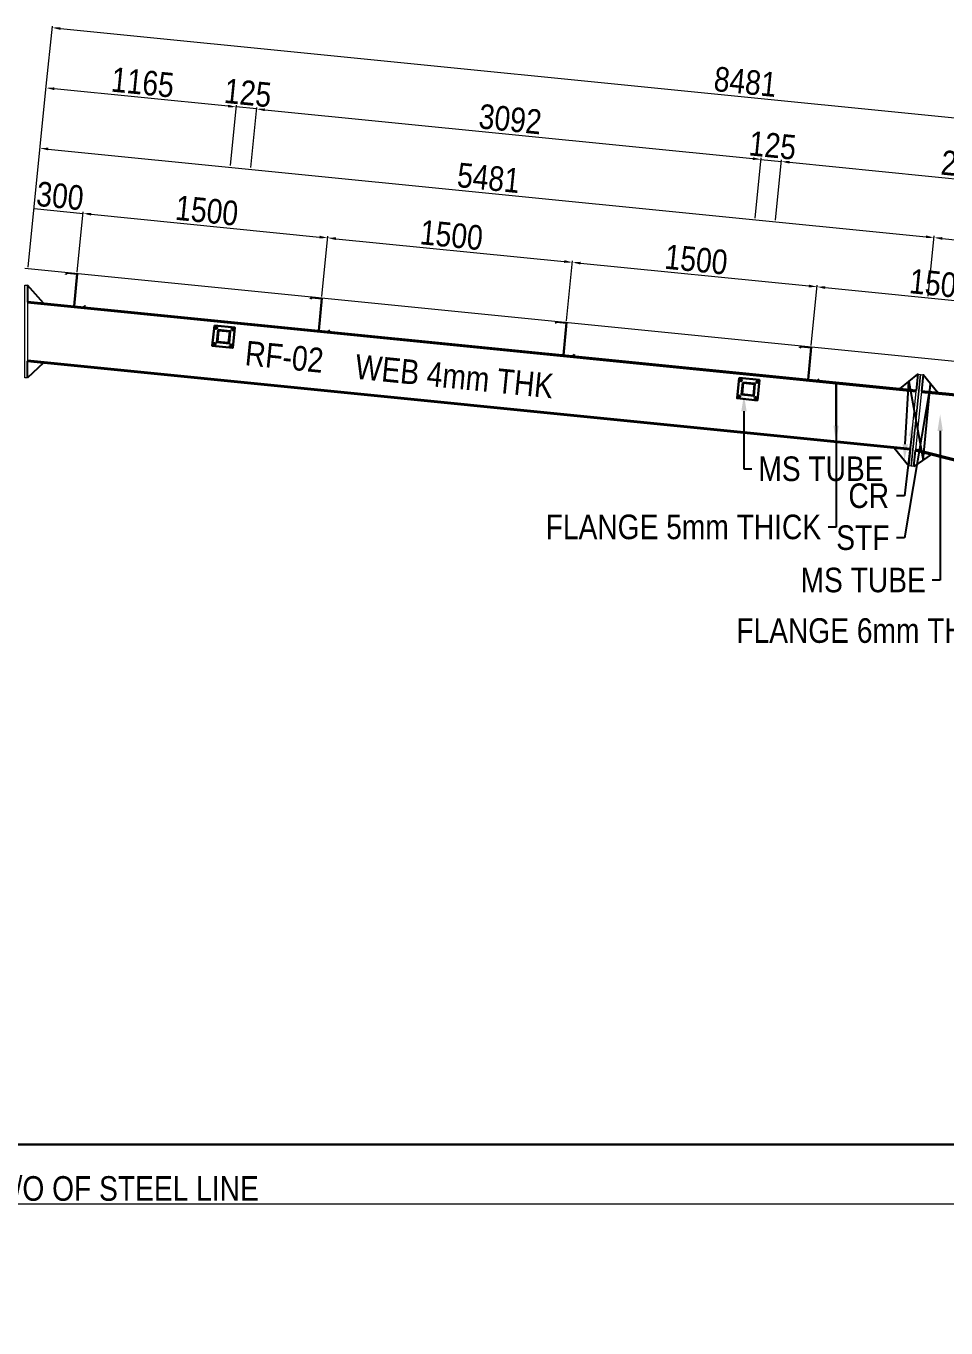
# Model space of a CAD drawing. Header units: millimetres. Extents: x 0 to 2669304, y -3314102 to 0.
# Drawn here: x 2316709 to 2322320, y -3162565 to -3154623 of the extents above; entities that cross this region are included whole.
import ezdxf
from ezdxf import colors
from ezdxf.entities.mleader import LeaderData, LeaderLine
from ezdxf.math import Vec2, Vec3

# ---------------------------------------------------------------- set-up
doc = ezdxf.new("R2010")
doc.units = ezdxf.units.MM
doc.header["$LTSCALE"] = 0.4
doc.header["$MEASUREMENT"] = 0
doc.header["$PDMODE"] = 34
for name, color, linetype, lineweight in [('CR Plate', 41, 'Continuous', 20), ('Dim1', 147, 'Continuous', 20), ('Outer Line', 1, 'Continuous', 30), ('Roof Sheet1', 253, 'Continuous', 0), ('Steel', 1, 'Continuous', 30)]:
    doc.layers.add(name, color=color, linetype=linetype, lineweight=lineweight)
for name, color, linetype in [('Purlan', 46, 'Continuous'), ('stifners', 94, 'Continuous'), ('Thin', 6, 'Continuous')]:
    doc.layers.add(name, color=color, linetype=linetype)
doc.styles.add('style2', font='ARIALN.TTF')
doc.dimstyles.new('H.M.A', dxfattribs={"dimtxt": 37.0005, "dimasz": 20, "dimexe": 8, "dimexo": 10, "dimgap": 5, "dimtad": 3, "dimdec": 0, "dimrnd": 1, "dimzin": 0, "dimdsep": 46, "dimtxsty": 'style2', "dimcen": 0.09, "dimclrd": 152, "dimclre": 152, "dimclrt": 1, "dimadec": 0, "dimazin": 0, "dimtfac": 1, "dimtdec": 0, "dimtix": 1, "dimtmove": 1, "dimatfit": 3, "dimfxl": 0, "dimtolj": 1, "dimtzin": 0, "dimlwd": 5, "dimlwe": 5, "dimarcsym": 0})

# ---------------------------------------------------------------- blocks, each defined once
blk = doc.blocks.new('*D588')
at = {"layer": 'Defpoints', "color": 0}
for p in [(2308318.7, -3161445.4), (2325082.7, -3161445.4), (2325082.7, -3161807.4)]:
    blk.add_point(p, dxfattribs=at)
at = {"layer": 'Dim1', "color": 152, "lineweight": 5}
for p, q in [((2308318.7, -3161455.4), (2308318.7, -3161817.4)), ((2325082.7, -3161455.4), (2325082.7, -3161817.4)), ((2308368.7, -3161807.4), (2325032.7, -3161807.4))]:
    blk.add_line(p, q, dxfattribs=at)
at = {"layer": 'Dim1', "color": 152}
for points in [[(2308368.7, -3161799.1), (2308368.7, -3161815.7), (2308318.7, -3161807.4)], [(2325032.7, -3161799.1), (2325032.7, -3161815.7), (2325082.7, -3161807.4)]]:
    blk.add_solid(points, dxfattribs=at)
at = {"layer": 'Dim1', "color": 1, "insert": (2316700.7, -3161714.8), "char_height": 150, "attachment_point": 5, "style": 'style2'}
blk.add_mtext('\\A1;WIDTH : 16764 O/O OF STEEL LINE', dxfattribs=at)
blk = doc.blocks.new('A$C252068E4')
at = {"layer": 'Purlan'}
h = blk.add_hatch(color=256, dxfattribs=at)
h.dxf.hatch_style = 1
h.paths.add_polyline_path([(69.9, 200), (9.9, 200), (0, 190.1), (1.1, 189), (10.5, 198.5), (68.4, 198.5), (68.4, 0), (128.4, 0), (138.3, 9.9), (137.2, 11), (127.8, 1.5), (69.9, 1.5)])
for p, q in [((9.9, 200), (0, 190.1)), ((1.1, 189), (0, 190.1)), ((10.5, 198.5), (1.1, 189)), ((9.9, 200), (69.9, 200)), ((10.5, 198.5), (68.4, 198.5)), ((68.4, 198.5), (68.4, 0)), ((69.9, 200), (69.9, 1.5)), ((69.9, 1.5), (127.8, 1.5)), ((127.8, 1.5), (137.2, 11)), ((128.4, 0), (138.3, 9.9)), ((138.3, 9.9), (137.2, 11)), ((68.4, 0), (128.4, 0))]:
    blk.add_line(p, q, dxfattribs=at)
blk = doc.blocks.new('*D794')
at = {"layer": 'Defpoints', "color": 0}
for p in [(2317056.4, -3155765.8), (2316721.1, -3156103.7), (2317019.6, -3156133.5)]:
    blk.add_point(p, dxfattribs=at)
at = {"layer": 'Dim1', "color": 152, "lineweight": 5}
for p, q in [((2316722.1, -3156093.7), (2316758.8, -3155726)), ((2316757.9, -3155736), (2317056.4, -3155765.8)), ((2317020.6, -3156123.6), (2317057.4, -3155755.9))]:
    blk.add_line(p, q, dxfattribs=at)
at = {"layer": 'Dim1', "color": 1, "insert": (2316916.2, -3155659.8), "char_height": 150, "attachment_point": 5, "rotation": 354.28963, "style": 'style2'}
blk.add_mtext('\\A1;300', dxfattribs=at)
blk = doc.blocks.new('*D795')
at = {"layer": 'Defpoints', "color": 0}
for p in [(2318548.9, -3155915.1), (2317019.6, -3156133.5), (2318512.1, -3156282.8)]:
    blk.add_point(p, dxfattribs=at)
at = {"layer": 'Dim1', "color": 152, "lineweight": 5}
for p, q in [((2317020.6, -3156123.6), (2317057.4, -3155755.9)), ((2317106.1, -3155770.8), (2318499.2, -3155910.1)), ((2318513.1, -3156272.8), (2318549.9, -3155905.1))]:
    blk.add_line(p, q, dxfattribs=at)
at = {"layer": 'Dim1', "color": 152}
for points in [[(2317106.9, -3155762.5), (2317105.3, -3155779.1), (2317056.4, -3155765.8)], [(2318500, -3155901.8), (2318498.3, -3155918.4), (2318548.9, -3155915.1)]]:
    blk.add_solid(points, dxfattribs=at)
at = {"layer": 'Dim1', "color": 1, "insert": (2317811.8, -3155749.3), "char_height": 150, "attachment_point": 5, "rotation": 354.28963, "style": 'style2'}
blk.add_mtext('\\A1;1500', dxfattribs=at)
blk = doc.blocks.new('*D796')
at = {"layer": 'Defpoints', "color": 0}
for p in [(2320041.5, -3156064.3), (2318512.1, -3156282.8), (2320004.7, -3156432)]:
    blk.add_point(p, dxfattribs=at)
at = {"layer": 'Dim1', "color": 152, "lineweight": 5}
for p, q in [((2318513.1, -3156272.8), (2318549.9, -3155905.1)), ((2318598.7, -3155920), (2319991.7, -3156059.3)), ((2320005.7, -3156422.1), (2320042.5, -3156054.4))]:
    blk.add_line(p, q, dxfattribs=at)
at = {"layer": 'Dim1', "color": 152}
for points in [[(2318599.5, -3155911.7), (2318597.8, -3155928.3), (2318548.9, -3155915.1)], [(2319992.6, -3156051), (2319990.9, -3156067.6), (2320041.5, -3156064.3)]]:
    blk.add_solid(points, dxfattribs=at)
at = {"layer": 'Dim1', "color": 1, "insert": (2319304.3, -3155898.6), "char_height": 150, "attachment_point": 5, "rotation": 354.28963, "style": 'style2'}
blk.add_mtext('\\A1;1500', dxfattribs=at)
blk = doc.blocks.new('*D797')
at = {"layer": 'Defpoints', "color": 0}
for p in [(2321534, -3156213.6), (2320004.7, -3156432), (2321497.3, -3156581.3)]:
    blk.add_point(p, dxfattribs=at)
at = {"layer": 'Dim1', "color": 152, "lineweight": 5}
for p, q in [((2320005.7, -3156422.1), (2320042.5, -3156054.4)), ((2320091.2, -3156069.3), (2321484.3, -3156208.6)), ((2321498.3, -3156571.3), (2321535, -3156203.6))]:
    blk.add_line(p, q, dxfattribs=at)
at = {"layer": 'Dim1', "color": 152}
for points in [[(2320092.1, -3156061), (2320090.4, -3156077.6), (2320041.5, -3156064.3)], [(2321485.1, -3156200.3), (2321483.5, -3156216.9), (2321534, -3156213.6)]]:
    blk.add_solid(points, dxfattribs=at)
at = {"layer": 'Dim1', "color": 1, "insert": (2320796.9, -3156047.8), "char_height": 150, "attachment_point": 5, "rotation": 354.28963, "style": 'style2'}
blk.add_mtext('\\A1;1500', dxfattribs=at)
blk = doc.blocks.new('*D798')
at = {"layer": 'Defpoints', "color": 0}
for p in [(2323026.6, -3156362.8), (2321497.3, -3156581.3), (2322989.8, -3156730.6)]:
    blk.add_point(p, dxfattribs=at)
at = {"layer": 'Dim1', "color": 152, "lineweight": 5}
for p, q in [((2321498.3, -3156571.3), (2321535, -3156203.6)), ((2321583.8, -3156218.5), (2322976.8, -3156357.8)), ((2322990.8, -3156720.6), (2323027.6, -3156352.9))]:
    blk.add_line(p, q, dxfattribs=at)
at = {"layer": 'Dim1', "color": 152}
for points in [[(2321584.6, -3156210.2), (2321583, -3156226.8), (2321534, -3156213.6)], [(2322977.7, -3156349.5), (2322976, -3156366.1), (2323026.6, -3156362.8)]]:
    blk.add_solid(points, dxfattribs=at)
at = {"layer": 'Dim1', "color": 1, "insert": (2322289.4, -3156197.1), "char_height": 150, "attachment_point": 5, "rotation": 354.28963, "style": 'style2'}
blk.add_mtext('\\A1;1500', dxfattribs=at)
blk = doc.blocks.new('*D801')
at = {"layer": 'Defpoints', "color": 0}
for p in [(2316757.9, -3155736), (2322248.5, -3155913.6), (2322211.7, -3156281.3)]:
    blk.add_point(p, dxfattribs=at)
at = {"layer": 'Dim1', "color": 152, "lineweight": 5}
for p, q in [((2316758.8, -3155726), (2316795.6, -3155358.3)), ((2316844.4, -3155373.2), (2322198.7, -3155908.6)), ((2322212.7, -3156271.4), (2322249.5, -3155903.6))]:
    blk.add_line(p, q, dxfattribs=at)
at = {"layer": 'Dim1', "color": 152}
for points in [[(2316845.2, -3155364.9), (2316843.5, -3155381.5), (2316794.6, -3155368.2)], [(2322199.6, -3155900.3), (2322197.9, -3155916.9), (2322248.5, -3155913.6)]]:
    blk.add_solid(points, dxfattribs=at)
at = {"layer": 'Dim1', "color": 1, "insert": (2319530.7, -3155549.8), "char_height": 150, "attachment_point": 5, "rotation": 354.28963, "style": 'style2'}
blk.add_mtext('\\A1;5481', dxfattribs=at)
blk = doc.blocks.new('*D802')
at = {"layer": 'Defpoints', "color": 0}
for p in [(2325233.6, -3156212.1), (2322211.7, -3156281.3), (2325196.8, -3156579.8)]:
    blk.add_point(p, dxfattribs=at)
at = {"layer": 'Dim1', "color": 152, "lineweight": 5}
for p, q in [((2322212.7, -3156271.4), (2322249.5, -3155903.6)), ((2322298.2, -3155918.6), (2325183.9, -3156207.1)), ((2325197.8, -3156569.9), (2325234.6, -3156202.1))]:
    blk.add_line(p, q, dxfattribs=at)
at = {"layer": 'Dim1', "color": 152}
for points in [[(2322299.1, -3155910.3), (2322297.4, -3155926.9), (2322248.5, -3155913.6)], [(2325184.7, -3156198.8), (2325183, -3156215.4), (2325233.6, -3156212.1)]]:
    blk.add_solid(points, dxfattribs=at)
at = {"layer": 'Dim1', "color": 1, "insert": (2323750.2, -3155971.7), "char_height": 150, "attachment_point": 5, "rotation": 354.28963, "style": 'style2'}
blk.add_mtext('\\A1;3000', dxfattribs=at)
blk = doc.blocks.new('*D803')
at = {"layer": 'Defpoints', "color": 0}
for p in [(2321191.8, -3155436.5), (2318078.4, -3155496.6), (2321155, -3155804.3)]:
    blk.add_point(p, dxfattribs=at)
at = {"layer": 'Dim1', "color": 152, "lineweight": 5}
for p, q in [((2318079.4, -3155486.7), (2318116.2, -3155118.9)), ((2318164.9, -3155133.9), (2321142, -3155431.6)), ((2321156, -3155794.3), (2321192.8, -3155426.6))]:
    blk.add_line(p, q, dxfattribs=at)
at = {"layer": 'Dim1', "color": 152}
for points in [[(2318165.7, -3155125.6), (2318164.1, -3155142.1), (2318115.2, -3155128.9)], [(2321142.9, -3155423.3), (2321141.2, -3155439.8), (2321191.8, -3155436.5)]]:
    blk.add_solid(points, dxfattribs=at)
at = {"layer": 'Dim1', "color": 1, "insert": (2319662.6, -3155191.6), "char_height": 150, "attachment_point": 5, "rotation": 354.28963, "style": 'style2'}
blk.add_mtext('\\A1;3092', dxfattribs=at)
blk = doc.blocks.new('A$C48F06F5B')
at = {"layer": 'Outer Line'}
for points in [[(125, 125), (0, 125), (0, 0), (125, 0)], [(100, 100), (25, 100), (25, 25), (100, 25)], [(97, 97), (28, 97), (28, 28), (97, 28)]]:
    blk.add_lwpolyline(points, close=True, dxfattribs=at)
for centre in [(12.5, 112.5), (112.5, 112.5), (12.5, 12.5), (112.5, 12.5)]:
    blk.add_circle(centre, 6, dxfattribs=at)
blk = doc.blocks.new('*D811')
at = {"layer": 'Defpoints', "color": 0}
for p in [(2316831.4, -3155000.5), (2325307.2, -3155476.7), (2325270.4, -3155844.4)]:
    blk.add_point(p, dxfattribs=at)
at = {"layer": 'Dim1', "color": 152, "lineweight": 5}
for p, q in [((2316832.4, -3154990.6), (2316869.2, -3154622.8)), ((2316917.9, -3154637.8), (2325257.4, -3155471.7)), ((2325271.4, -3155834.5), (2325308.1, -3155466.7))]:
    blk.add_line(p, q, dxfattribs=at)
at = {"layer": 'Dim1', "color": 152}
for points in [[(2316918.7, -3154629.5), (2316917.1, -3154646.1), (2316868.2, -3154632.8)], [(2325258.2, -3155463.4), (2325256.6, -3155480), (2325307.2, -3155476.7)]]:
    blk.add_solid(points, dxfattribs=at)
at = {"layer": 'Dim1', "color": 1, "insert": (2321096.8, -3154963.6), "char_height": 150, "attachment_point": 5, "rotation": 354.28963, "style": 'style2'}
blk.add_mtext('\\A1;8481', dxfattribs=at)
blk = doc.blocks.new('*D812')
at = {"layer": 'Defpoints', "color": 0}
for p in [(2321316.2, -3155449), (2321155, -3155804.2), (2321279.4, -3155816.6)]:
    blk.add_point(p, dxfattribs=at)
at = {"layer": 'Dim1', "color": 152, "lineweight": 5}
for p, q in [((2321156, -3155794.2), (2321192.8, -3155426.6)), ((2321191.8, -3155436.5), (2321316.2, -3155449)), ((2321280.4, -3155806.6), (2321317.2, -3155439))]:
    blk.add_line(p, q, dxfattribs=at)
at = {"layer": 'Dim1', "color": 1, "insert": (2321263.1, -3155351.6), "char_height": 150, "attachment_point": 5, "rotation": 354.28963, "style": 'style2'}
blk.add_mtext('\\A1;125', dxfattribs=at)
blk = doc.blocks.new('*D813')
at = {"layer": 'Defpoints', "color": 0}
for p in [(2323629.8, -3155680.3), (2321279.4, -3155816.7), (2323593, -3156048)]:
    blk.add_point(p, dxfattribs=at)
at = {"layer": 'Dim1', "color": 152, "lineweight": 5}
for p, q in [((2321280.4, -3155806.7), (2321317.2, -3155439)), ((2321365.9, -3155453.9), (2323580, -3155675.3)), ((2323594, -3156038.1), (2323630.8, -3155670.4))]:
    blk.add_line(p, q, dxfattribs=at)
at = {"layer": 'Dim1', "color": 152}
for points in [[(2321366.7, -3155445.7), (2321365.1, -3155462.2), (2321316.2, -3155449)], [(2323580.9, -3155667.1), (2323579.2, -3155683.6), (2323629.8, -3155680.3)]]:
    blk.add_solid(points, dxfattribs=at)
at = {"layer": 'Dim1', "color": 1, "insert": (2322482.1, -3155473.5), "char_height": 150, "attachment_point": 5, "rotation": 354.28963, "style": 'style2'}
blk.add_mtext('\\A1;2325', dxfattribs=at)
blk = doc.blocks.new('*D896')
at = {"layer": 'Defpoints', "color": 0}
for p in [(2317990.8, -3155116.4), (2317954, -3155484.2), (2318078.4, -3155496.6)]:
    blk.add_point(p, dxfattribs=at)
at = {"layer": 'Dim1', "color": 152, "lineweight": 5}
for p, q in [((2317955, -3155474.2), (2317991.8, -3155106.5)), ((2318115.2, -3155128.9), (2317990.8, -3155116.4)), ((2318079.4, -3155486.7), (2318116.2, -3155118.9))]:
    blk.add_line(p, q, dxfattribs=at)
at = {"layer": 'Dim1', "color": 1, "insert": (2318062.1, -3155031.5), "char_height": 150, "attachment_point": 5, "rotation": 354.28963, "style": 'style2'}
blk.add_mtext('\\A1;125', dxfattribs=at)
blk = doc.blocks.new('*D897')
at = {"layer": 'Defpoints', "color": 0}
for p in [(2316831.4, -3155000.5), (2316794.6, -3155368.2), (2317954, -3155484.2)]:
    blk.add_point(p, dxfattribs=at)
at = {"layer": 'Dim1', "color": 152, "lineweight": 5}
for p, q in [((2316795.6, -3155358.3), (2316832.4, -3154990.6)), ((2317941, -3155111.5), (2316881.1, -3155005.5)), ((2317955, -3155474.2), (2317991.8, -3155106.5))]:
    blk.add_line(p, q, dxfattribs=at)
at = {"layer": 'Dim1', "color": 152}
for points in [[(2316882, -3154997.2), (2316880.3, -3155013.8), (2316831.4, -3155000.5)], [(2317941.9, -3155103.2), (2317940.2, -3155119.8), (2317990.8, -3155116.4)]]:
    blk.add_solid(points, dxfattribs=at)
at = {"layer": 'Dim1', "color": 1, "insert": (2317420.2, -3154967.3), "char_height": 150, "attachment_point": 5, "rotation": 354.28963, "style": 'style2'}
blk.add_mtext('\\A1;1165', dxfattribs=at)

msp = doc.modelspace()

# ---------------------------------------------------------------- linework, layer by layer
at = {"layer": 'CR Plate'}
msp.add_line((2322119.028, -3157208.2772), (2322154.5509, -3156853.0489), dxfattribs=at)
for points in [[(2316716.6817, -3156204.2371), (2316716.6817, -3156768.0426), (2316700.6817, -3156768.0426), (2316700.6817, -3156204.2371)], [(2322149.0781, -3156746.9779), (2322164.9987, -3156748.57), (2322109.0777, -3157307.7809), (2322093.1571, -3157306.1888)], [(2322164.9987, -3156748.57), (2322180.9193, -3156750.1621), (2322124.9982, -3157309.373), (2322109.0777, -3157307.7809)]]:
    msp.add_lwpolyline(points, close=True, dxfattribs=at)
at = {"layer": 'Outer Line'}
for p, q in [((2322139.1278, -3156846.4817), (2316716.6817, -3156304.2371)), ((2322138.6303, -3156851.4568), (2316716.6817, -3156309.262)), ((2322103.6049, -3157201.7099), (2316716.6817, -3156663.0176)), ((2322103.1074, -3157206.6851), (2316716.6817, -3156668.0426)), ((2325082.6817, -3157146.867), (2322170.3719, -3156855.636)), ((2325082.6817, -3157140.8371), (2322170.969, -3156849.6658)), ((2324345.6817, -3157777.3969), (2322134.7071, -3157212.2847)), ((2324345.6817, -3157771.367), (2322135.304, -3157206.3151)), ((2308318.6817, -3161445.367), (2325082.6817, -3161445.367))]:
    msp.add_line(p, q, dxfattribs=at)
at = {"layer": 'Roof Sheet1'}
msp.add_line((2325082.6817, -3156939.8395), (2316700.6817, -3156101.6395), dxfattribs=at)
at = {"layer": 'stifners'}
for points in [[(2316716.6817, -3156204.2371), (2316716.6817, -3156304.2371), (2316816.1854, -3156314.1874)], [(2316716.6817, -3156768.0426), (2316716.6817, -3156668.0426), (2316816.1854, -3156677.9929)], [(2322139.1278, -3156846.4817), (2322039.6241, -3156836.5313), (2322149.0781, -3156746.9779)], [(2322170.969, -3156849.6658), (2322270.4727, -3156859.6161), (2322180.9193, -3156750.1621)], [(2322103.1074, -3157206.6851), (2322003.6037, -3157196.7347), (2322093.1571, -3157306.1888)], [(2322124.9982, -3157309.373), (2322134.7071, -3157212.2847), (2322229.2406, -3157236.4469)]]:
    msp.add_lwpolyline(points, close=True, dxfattribs=at)

# ---------------------------------------------------------------- block references
at = {"layer": 'Outer Line', "xscale": -1, "rotation": 354.2894068627579}
for p in [(2317969.435, -3156586.1656), (2321170.435, -3156906.2656)]:
    msp.add_blockref('A$C48F06F5B', p, dxfattribs=at)
at = {"layer": 'Steel', "rotation": 354.2894331684685}
for p in [(2316931.6273, -3156325.7302), (2318424.1831, -3156474.9857), (2319916.7389, -3156624.2413), (2321409.2947, -3156773.4969)]:
    msp.add_blockref('A$C252068E4', p, dxfattribs=at)

# ---------------------------------------------------------------- texts
at = {"layer": 'Thin', "color": 7, "lineweight": 5, "char_height": 150, "attachment_point": 2, "rotation": 354.28940686, "style": 'style2'}
for s, insert, width in [('RF-02', (2318292.1465, -3156565.7245), 450.196957), ('WEB 4mm THK', (2319328.77, -3156684.5148), 1420.368378)]:
    msp.add_mtext(s, dxfattribs=dict(at, insert=insert, width=width))

# ---------------------------------------------------------------- dimensions: what is measured, and where the dimension line sits
at = {"layer": 'Dim1'}
for base, p1, p2, picture, middle in [((2325307.1503, -3155476.6526), (2316831.3944, -3155000.5073), (2325270.3765, -3155844.4055), '*D811', (2321096.7705, -3154963.5882)), ((2316831.3926, -3155000.5102), (2317954.0098, -3155484.1682), (2316794.6217, -3155368.2339), '*D897', (2317420.1995, -3154967.3459)), ((2317990.7808, -3155116.4445), (2318078.3907, -3155496.6088), (2317954.0097, -3155484.1698), '*D896', (2318062.0841, -3155031.5319)), ((2321191.782, -3155436.5323), (2318078.3908, -3155496.6077), (2321155.0097, -3155804.2696), '*D803', (2319662.5847, -3155191.5758)), ((2321316.1617, -3155448.9698), (2321155.02, -3155804.166), (2321279.4005, -3155816.596), '*D812', (2321263.0846, -3155351.6196)), ((2322248.4943, -3155913.6001), (2316757.8508, -3155735.9576), (2322211.7234, -3156281.3237), '*D801', (2319530.6708, -3155549.7855)), ((2323629.7829, -3155680.323), (2321279.3907, -3155816.6934), (2323593.012, -3156048.0466), '*D813', (2322482.0851, -3155473.5149)), ((2318548.9184, -3155915.0574), (2317019.5913, -3156133.5293), (2318512.147, -3156282.7849), '*D795', (2317811.753, -3155749.301)), ((2320041.4747, -3156064.3073), (2318512.147, -3156282.7849), (2320004.7028, -3156432.0405), '*D796', (2319304.3094, -3155898.5509)), ((2325233.607, -3156212.0998), (2322211.7234, -3156281.3237), (2325196.8361, -3156579.8235), '*D802', (2323750.1635, -3155971.7185)), ((2321534.0311, -3156213.5571), (2320004.7028, -3156432.0405), (2321497.2586, -3156581.2961), '*D797', (2320796.8657, -3156047.8007)), ((2323026.5874, -3156362.807), (2321497.2586, -3156581.2961), (2322989.8143, -3156730.5528), '*D798', (2322289.4221, -3156197.0506))]:
    dim = msp.add_linear_dim(base=base, p1=p1, p2=p2, angle=174.2896262, dimstyle='H.M.A', override={"dimtxt": 150, "dimasz": 50, "dimexe": 10, "dimgap": 15}, dxfattribs=at)
    dim.commit()
    dim.dimension.update_dxf_attribs({"geometry": picture, "text_midpoint": middle})
dim = msp.add_aligned_dim(p1=(2316721.08, -3156103.6794), p2=(2317019.5913, -3156133.5293), distance=369.5557, dimstyle='H.M.A', override={"dimtxt": 150, "dimasz": 50, "dimexe": 10, "dimgap": 15}, dxfattribs=at)
dim.commit()
dim.dimension.update_dxf_attribs({"geometry": '*D794', "text_midpoint": (2316916.2192, -3155659.7511)})
dim = msp.add_linear_dim(base=(2325082.6817, -3161807.4019), p1=(2308318.6817, -3161445.367), p2=(2325082.6817, -3161445.367), text='WIDTH : <> O/O OF STEEL LINE', dimstyle='H.M.A', override={"dimtxt": 150, "dimasz": 50, "dimexe": 10, "dimgap": 15}, dxfattribs=at)
dim.commit()
dim.dimension.update_dxf_attribs({"geometry": '*D588', "text_midpoint": (2316700.6817, -3161714.7928)})

# ---------------------------------------------------------------- leaders
at = {"layer": 'Thin', "color": 7, "lineweight": 5}
ml = msp.add_multileader_mtext('Standard', dxfattribs=at)
ml.set_content('FLANGE 5mm THICK', color=7, style='style2')
ml.set_leader_properties(color=215)
ml.build(insert=Vec2(0, 0))
ml.multileader.update_dxf_attribs({"dogleg_length": 150, "arrow_head_size": 100})
ctx = ml.context
ctx.base_point, ctx.char_height, ctx.arrow_head_size, ctx.landing_gap_size, ctx.plane_origin = Vec3(2319835.9113, -3157679.3591), 150, 100, 50, Vec3(2406681.2897, -3149892.0522)
ctx.text_align_type = 1
notes = []
notes.append((ctx, [(1, (1, 1, 0), (2321650.297, -3157679.3591), (-1, 0), 48.7308, [(1, [(2321650.297, -3157161.4041), (2321650.297, -3156802.6235)], 0, [])])]))
ctx.mtext.insert, ctx.mtext.alignment, ctx.mtext.flow_direction = Vec3(2320718.7387, -3157603.0801), 2, 5
ml = msp.add_multileader_mtext('Standard', dxfattribs=at)
ml.set_content('STF', color=7, style='style2')
ml.set_leader_properties(color=215)
ml.build(insert=Vec2(0, 0))
ml.multileader.update_dxf_attribs({"dogleg_length": 150, "arrow_head_size": 100})
ctx = ml.context
ctx.base_point, ctx.char_height, ctx.arrow_head_size, ctx.landing_gap_size, ctx.plane_origin = Vec3(2321608.8769, -3157744.9181), 150, 100, 50, Vec3(2407097.8091, -3149740.5984)
ctx.text_align_type = 1
notes.append((ctx, [(1, (1, 1, 0), (2322066.8165, -3157744.9181), (-1, 0), 48.7308, [(3, [(2322066.8165, -3157273.9948), (2322094.3511, -3156791.7546), (2322181.0544, -3157270.1571), (2322225.696, -3156804.8891)], 0, [])])]))
ctx.mtext.insert, ctx.mtext.alignment, ctx.mtext.flow_direction = Vec3(2321813.4812, -3157668.6391), 2, 5
ml = msp.add_multileader_mtext('Standard', dxfattribs=at)
ml.set_content('MS TUBE', color=7, style='style2')
ml.set_leader_properties(color=215)
ml.build(insert=Vec2(0, 0))
ml.multileader.update_dxf_attribs({"dogleg_length": 150, "arrow_head_size": 100})
ctx = ml.context
ctx.base_point, ctx.char_height, ctx.arrow_head_size, ctx.landing_gap_size, ctx.plane_origin = Vec3(2321136.9724, -3157324.7055), 150, 100, 50, Vec3(2235861.5689, -3149828.3011)
ctx.text_align_type = 1
notes.append((ctx, [(1, (1, 1, 0), (2321088.2416, -3157324.7055), (1, 0), 48.7308, [(0, [(2321088.2416, -3156872.9211)], 0, [])])]))
ctx.mtext.insert, ctx.mtext.alignment, ctx.mtext.flow_direction = Vec3(2321557.8285, -3157248.4265), 2, 5
ml = msp.add_multileader_mtext('Standard', dxfattribs=at)
ml.set_content('FLANGE 6mm THICK', color=7, style='style2')
ml.set_leader_properties(color=215)
ml.build(insert=Vec2(0, 0))
ml.multileader.update_dxf_attribs({"dogleg_length": 150, "arrow_head_size": 100})
ctx = ml.context
ctx.base_point, ctx.char_height, ctx.arrow_head_size, ctx.landing_gap_size, ctx.plane_origin = Vec3(2320998.8315, -3158311.7613), 150, 100, 50, Vec3(2407844.2099, -3150116.356)
ctx.text_align_type = 1
notes.append((ctx, [(1, (1, 1, 0), (2322813.2172, -3158311.7613), (-1, 0), 48.7308, [(1, [(2322813.2172, -3157385.7079), (2322813.2172, -3156919.9205)], 0, [])])]))
ctx.mtext.insert, ctx.mtext.alignment, ctx.mtext.flow_direction = Vec3(2321881.659, -3158235.4823), 2, 5
ml = msp.add_multileader_mtext('Standard', dxfattribs=at)
ml.set_content('MS TUBE', color=7, style='style2')
ml.set_leader_properties(color=215)
ml.build(insert=Vec2(0, 0))
ml.multileader.update_dxf_attribs({"dogleg_length": 150, "arrow_head_size": 100})
ctx = ml.context
ctx.base_point, ctx.char_height, ctx.arrow_head_size, ctx.landing_gap_size, ctx.plane_origin = Vec3(2321394.5074, -3158003.1982), 150, 100, 50, Vec3(2407511.623, -3149947.9719)
ctx.text_align_type = 1
notes.append((ctx, [(1, (1, 1, 0), (2322284.9503, -3158003.1982), (-1, 0), 48.7308, [(0, [(2322284.9503, -3156992.592)], 0, [])])]))
ctx.mtext.insert, ctx.mtext.alignment, ctx.mtext.flow_direction = Vec3(2321815.3634, -3157926.9192), 2, 5
ml = msp.add_multileader_mtext('Standard', dxfattribs=at)
ml.set_content('CR', color=7, style='style2')
ml.set_leader_properties(color=215)
ml.build(insert=Vec2(0, 0))
ml.multileader.update_dxf_attribs({"dogleg_length": 150, "arrow_head_size": 100})
ctx = ml.context
ctx.base_point, ctx.char_height, ctx.arrow_head_size, ctx.landing_gap_size, ctx.plane_origin = Vec3(2321680.6027, -3157489.0388), 150, 100, 50, Vec3(2407097.8091, -3149484.7191)
ctx.text_align_type = 1
notes.append((ctx, [(1, (1, 1, 0), (2322066.8165, -3157489.0388), (-1, 0), 48.7308, [(3, [(2322121.1176, -3157026.5834)], 0, [])])]))
ctx.mtext.insert, ctx.mtext.alignment, ctx.mtext.flow_direction = Vec3(2321849.3441, -3157412.7598), 2, 5
for ctx, leaders in notes:
    for number, flags, end, landing, length, lines in leaders:
        leader = LeaderData()
        leader.index, (leader.has_last_leader_line, leader.has_dogleg_vector, leader.attachment_direction) = number, flags
        leader.last_leader_point, leader.dogleg_vector, leader.dogleg_length = Vec3(end), Vec3(landing), length
        for number, points, colour, breaks in lines:
            line = LeaderLine()
            line.index, line.vertices, line.color, line.breaks = number, Vec3.list(points), colors.encode_raw_color(colour), breaks
            leader.lines.append(line)
        ctx.leaders.append(leader)

doc.saveas('drawing.dxf')
